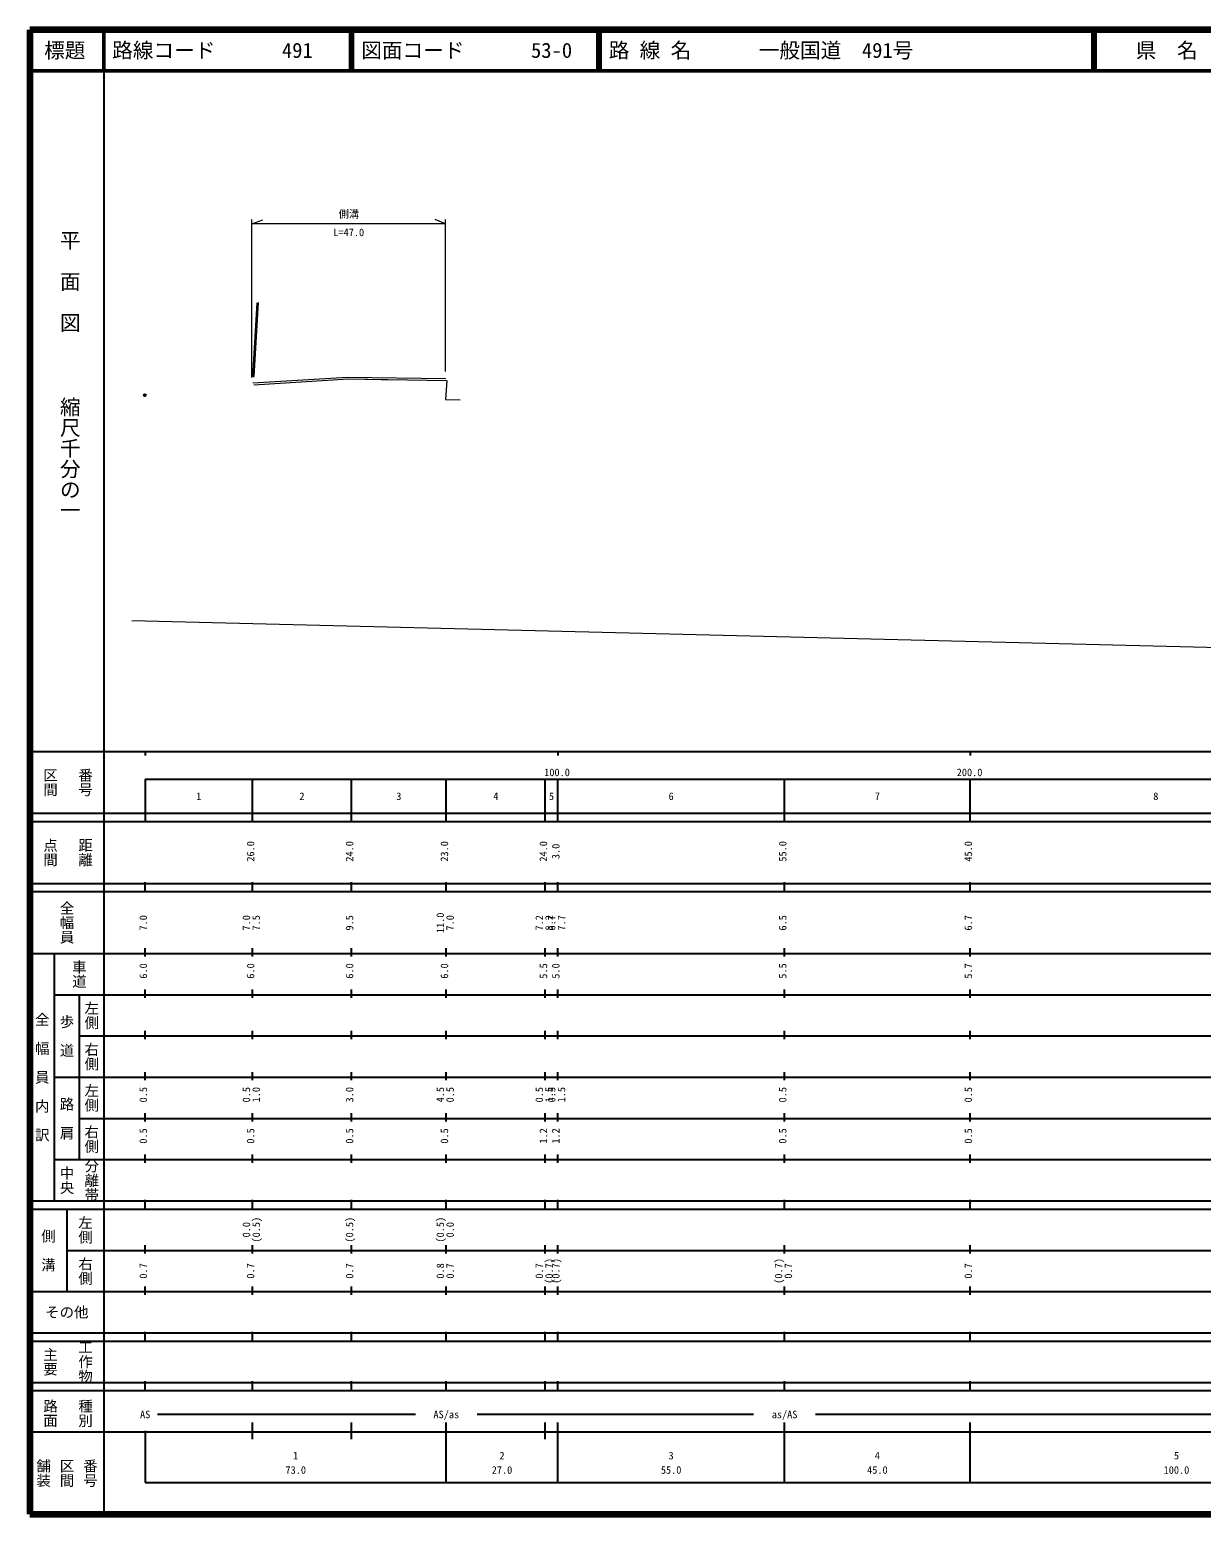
# Model space of a CAD drawing. Units: millimetres, scale not verified. Extents: x 40000 to 680000, y 20000 to 380000.
# Drawn here: x 40000 to 324012, y 20000 to 380000 of the extents above; entities that cross this region are included whole.
import ezdxf
from ezdxf.enums import TextEntityAlignment as Align

# ---------------------------------------------------------------- set-up
doc = ezdxf.new("R2010")
doc.units = ezdxf.units.MM
doc.header["$LTSCALE"] = 1000
doc.header["$PDMODE"] = 32
doc.header["$PDSIZE"] = 500
for name, color, linetype, lineweight in [('M-BGD', 7, 'Continuous', 13), ('M-BGD-LWCN', 7, 'Continuous', 25), ('M-STR-HTXT', 7, 'Continuous', 13), ('M-TTL', 2, 'Continuous', 140), ('M-TTL-BAND', 7, 'Continuous', 25), ('M-TTL-LINE', 7, 'Continuous', 50)]:
    doc.layers.add(name, color=color, linetype=linetype, lineweight=lineweight)
doc.layers.add('M-BGD-HICN', color=6, linetype='Continuous')
doc.layers.add('M-TTL-TXT', color=7, linetype='Continuous')
doc.styles.add('@ＭＳ ゴシック', font='')
doc.styles.add('ＭＳ ゴシック', font='')
doc.styles.get('@ＭＳ ゴシック').set_extended_font_data('@MS Gothic')
doc.styles.get('ＭＳ ゴシック').set_extended_font_data('MS Gothic')

msp = doc.modelspace()

# ---------------------------------------------------------------- linework, layer by layer
at = {"layer": 'M-BGD'}
for p, q in [((94076, 295903), (95111, 313786)), ((94420, 295882), (95460, 313844)), ((94076, 295903), (94420, 295882)), ((94124, 294366), (117063, 295769)), ((94306, 293904), (117244, 295307)), ((105775, 294605), (117244, 295307)), ((117063, 295769), (140911, 295381)), ((117244, 295307), (141092, 294918)), ((117244, 295307), (129168, 295112)), ((141092, 294918), (140793, 290361)), ((140793, 290361), (144335, 290245))]:
    msp.add_line(p, q, dxfattribs=at)
at = {"layer": 'M-BGD-HICN'}
msp.add_point((67895, 291398), dxfattribs=at)
at = {"layer": 'M-BGD-LWCN'}
for p, q in [((58000, 370000), (58000, 20000)), ((40000, 205000), (579000, 205000)), ((68000, 205000), (68000, 204000)), ((168000, 205000), (168000, 204000)), ((268000, 205000), (268000, 204000)), ((40000, 190000), (579000, 190000)), ((40000, 188000), (579000, 188000)), ((40000, 173000), (579000, 173000)), ((40000, 171000), (579000, 171000)), ((40000, 156000), (579000, 156000)), ((46000, 96000), (46000, 156000)), ((46000, 146000), (579000, 146000)), ((52000, 146000), (52000, 106000)), ((52000, 136000), (579000, 136000)), ((46000, 126000), (579000, 126000)), ((52000, 116000), (579000, 116000)), ((46000, 106000), (579000, 106000)), ((40000, 96000), (579000, 96000)), ((40000, 94000), (579000, 94000)), ((49000, 94000), (49000, 74000)), ((49000, 84000), (579000, 84000)), ((40000, 74000), (579000, 74000)), ((40000, 64000), (579000, 64000)), ((40000, 62000), (579000, 62000)), ((40000, 52000), (579000, 52000)), ((40000, 50000), (579000, 50000)), ((40000, 40000), (579000, 40000))]:
    msp.add_line(p, q, dxfattribs=at)
at = {"layer": 'M-STR-HTXT'}
for p, q in [((93862, 295668), (93862, 333941)), ((93862, 332941), (96533, 333886)), ((140797, 332941), (93862, 332941)), ((140797, 332941), (138253, 333959)), ((140797, 297140), (140797, 333941)), ((561650, 224259), (64753, 236681))]:
    msp.add_line(p, q, dxfattribs=at)
at = {"layer": 'M-TTL'}
for p, q in [((40000, 380000), (40000, 20000)), ((680000, 380000), (40000, 380000)), ((40000, 20000), (680000, 20000))]:
    msp.add_line(p, q, dxfattribs=at)
at = {"layer": 'M-TTL-BAND'}
for p, q in [((67990, 198247), (578990, 198247)), ((67990, 198247), (67990, 188247)), ((93990, 188247), (93990, 198247)), ((117990, 188247), (117990, 198247)), ((140990, 188247), (140990, 198247)), ((164990, 188247), (164990, 198247)), ((167990, 188247), (167990, 198247)), ((222990, 188247), (222990, 198247)), ((267990, 188247), (267990, 198247)), ((67990, 171247), (67990, 173247)), ((93990, 171247), (93990, 173247)), ((117990, 171247), (117990, 173247)), ((140990, 171247), (140990, 173247)), ((164990, 171247), (164990, 173247)), ((167990, 171247), (167990, 173247)), ((222990, 171247), (222990, 173247)), ((267990, 171247), (267990, 173247)), ((67990, 155247), (67990, 157247)), ((93990, 155247), (93990, 157247)), ((117990, 155247), (117990, 157247)), ((140990, 155247), (140990, 157247)), ((164990, 155247), (164990, 157247)), ((167990, 155247), (167990, 157247)), ((222990, 155247), (222990, 157247)), ((267990, 155247), (267990, 157247)), ((67990, 145247), (67990, 147247)), ((93990, 145247), (93990, 147247)), ((117990, 145247), (117990, 147247)), ((140990, 145247), (140990, 147247)), ((164990, 145247), (164990, 147247)), ((167990, 145247), (167990, 147247)), ((222990, 145247), (222990, 147247)), ((267990, 145247), (267990, 147247)), ((67990, 135247), (67990, 137247)), ((93990, 135247), (93990, 137247)), ((117990, 135247), (117990, 137247)), ((140990, 135247), (140990, 137247)), ((164990, 135247), (164990, 137247)), ((167990, 135247), (167990, 137247)), ((222990, 135247), (222990, 137247)), ((267990, 135247), (267990, 137247)), ((67990, 125247), (67990, 127247)), ((93990, 125247), (93990, 127247)), ((117990, 125247), (117990, 127247)), ((140990, 125247), (140990, 127247)), ((164990, 125247), (164990, 127247)), ((167990, 125247), (167990, 127247)), ((222990, 125247), (222990, 127247)), ((267990, 125247), (267990, 127247)), ((67990, 115247), (67990, 117247)), ((93990, 115247), (93990, 117247)), ((117990, 115247), (117990, 117247)), ((140990, 115247), (140990, 117247)), ((164990, 115247), (164990, 117247)), ((167990, 115247), (167990, 117247)), ((222990, 115247), (222990, 117247)), ((267990, 115247), (267990, 117247)), ((67990, 105247), (67990, 107247)), ((93990, 105247), (93990, 107247)), ((117990, 105247), (117990, 107247)), ((140990, 105247), (140990, 107247)), ((164990, 105247), (164990, 107247)), ((167990, 105247), (167990, 107247)), ((222990, 105247), (222990, 107247)), ((267990, 105247), (267990, 107247)), ((67990, 94247), (67990, 96247)), ((93990, 94247), (93990, 96247)), ((117990, 94247), (117990, 96247)), ((140990, 94247), (140990, 96247)), ((164990, 94247), (164990, 96247)), ((167990, 94247), (167990, 96247)), ((222990, 94247), (222990, 96247)), ((267990, 94247), (267990, 96247)), ((67990, 83247), (67990, 85247)), ((93990, 83247), (93990, 85247)), ((117990, 83247), (117990, 85247)), ((140990, 83247), (140990, 85247)), ((164990, 83247), (164990, 85247)), ((167990, 83247), (167990, 85247)), ((222990, 83247), (222990, 85247)), ((267990, 83247), (267990, 85247)), ((67990, 73247), (67990, 75247)), ((93990, 73247), (93990, 75247)), ((117990, 73247), (117990, 75247)), ((140990, 73247), (140990, 75247)), ((164990, 73247), (164990, 75247)), ((167990, 73247), (167990, 75247)), ((222990, 73247), (222990, 75247)), ((267990, 73247), (267990, 75247)), ((67990, 62247), (67990, 64247)), ((93990, 62247), (93990, 64247)), ((117990, 62247), (117990, 64247)), ((140990, 62247), (140990, 64247)), ((164990, 62247), (164990, 64247)), ((167990, 62247), (167990, 64247)), ((222990, 62247), (222990, 64247)), ((267990, 62247), (267990, 64247)), ((67990, 50247), (67990, 52247)), ((93990, 50247), (93990, 52247)), ((117990, 50247), (117990, 52247)), ((140990, 50247), (140990, 52247)), ((164990, 50247), (164990, 52247)), ((167990, 50247), (167990, 52247)), ((222990, 50247), (222990, 52247)), ((267990, 50247), (267990, 52247)), ((70990, 44247), (133490, 44247)), ((148490, 44247), (215490, 44247)), ((230490, 44247), (564990, 44247)), ((67990, 40247), (67990, 27747)), ((93990, 38247), (93990, 42247)), ((117990, 38247), (117990, 42247)), ((140990, 27747), (140990, 42247)), ((164990, 38247), (164990, 42247)), ((167990, 27747), (167990, 42247)), ((222990, 27747), (222990, 42247)), ((267990, 27747), (267990, 42247)), ((67990, 27747), (578990, 27747))]:
    msp.add_line(p, q, dxfattribs=at)
at = {"layer": 'M-TTL-LINE'}
for p, q in [((58000, 380000), (58000, 370000)), ((117750, 380000), (117750, 370000)), ((118250, 380000), (118250, 370000)), ((177750, 380000), (177750, 370000)), ((178250, 380000), (178250, 370000)), ((297750, 380000), (297750, 370000)), ((298250, 380000), (298250, 370000)), ((40000, 370000), (680000, 370000))]:
    msp.add_line(p, q, dxfattribs=at)

# ---------------------------------------------------------------- texts
at = {"layer": 'M-BGD', "style": 'ＭＳ ゴシック'}
msp.add_text('側溝', height=1833, dxfattribs=at).set_placement((117378, 333843), align=Align.BOTTOM_CENTER)
msp.add_text('L=47.0', height=1833, dxfattribs=at).set_placement((113589, 329390), align=Align.BOTTOM_LEFT)
at = {"layer": 'M-BGD-LWCN', "style": '@ＭＳ ゴシック'}
for s, p in [('平  面  図', (49777, 306475)), ('縮尺千分の一', (49777, 261030))]:
    msp.add_text(s, height=3666, rotation=270, dxfattribs=at).set_placement(p, align=Align.MIDDLE_RIGHT)
for s, p in [('区間', (45000, 197500)), ('番号', (53500, 197500)), ('点間', (45000, 180500)), ('距離', (53500, 180500)), ('全幅員', (49000, 163500)), ('車道', (52000, 151000)), ('左側', (55000, 141000)), ('全\u3000幅\u3000員\u3000内\u3000訳', (43000, 126000)), ('歩\u3000道', (49000, 136000)), ('右側', (55000, 131000)), ('左側', (55000, 121000)), ('路\u3000肩', (49000, 116000)), ('右側', (55000, 111000)), ('分離帯', (55000, 101000)), ('中央', (49000, 101000)), ('左側', (53500, 89000)), ('側\u3000溝', (44500, 84000)), ('右側', (53500, 79000)), ('工作物', (53500, 57000)), ('主要', (45000, 57000)), ('路面', (45000, 44500)), ('種別', (53500, 44500)), ('舗装', (43333, 30000)), ('区間', (49000, 30000)), ('番号', (54667, 30000))]:
    msp.add_text(s, height=2566, rotation=270, dxfattribs=at).set_placement(p, align=Align.MIDDLE_CENTER)
at = {"layer": 'M-BGD-LWCN', "style": 'ＭＳ ゴシック'}
msp.add_text('その他', height=2566, dxfattribs=at).set_placement((49000, 69000), align=Align.MIDDLE_CENTER)
at = {"layer": 'M-TTL-BAND', "style": 'ＭＳ ゴシック'}
for s, p in [('100.0', (167835, 198442)), ('200.0', (267835, 198442)), ('1', (80990, 192652)), ('2', (105990, 192652)), ('3', (129490, 192652)), ('4', (152990, 192652)), ('5', (166490, 192652)), ('6', (195490, 192652)), ('7', (245490, 192652)), ('8', (312990, 192652)), ('AS', (67990, 42747)), ('AS/as', (140990, 42747)), ('as/AS', (222990, 42747)), ('1', (104490, 32770)), ('2', (154490, 32770)), ('3', (195490, 32770)), ('4', (245490, 32770)), ('5', (317990, 32770)), ('73.0', (104490, 29280)), ('27.0', (154490, 29280)), ('55.0', (195490, 29280)), ('45.0', (245490, 29280)), ('100.0', (317990, 29280))]:
    msp.add_text(s, height=1833, dxfattribs=at).set_placement(p, align=Align.BOTTOM_CENTER)
for s, p in [('26.0', (94990, 180747)), ('24.0', (118990, 180747)), ('23.0', (141990, 180747)), ('24.0', (165990, 180747)), ('3.0', (168990, 180747)), ('55.0', (223990, 180747)), ('45.0', (268990, 180747)), ('11.0', (140990, 163421)), ('7.0', (68990, 163421)), ('7.0', (93990, 163421)), ('7.5', (96360, 163421)), ('9.5', (118990, 163421)), ('7.0', (143360, 163421)), ('7.2', (164990, 163421)), ('8.2', (167360, 163421)), ('6.7', (167990, 163421)), ('7.7', (170360, 163421)), ('6.5', (223990, 163421)), ('6.7', (268990, 163421)), ('6.0', (68990, 151747)), ('6.0', (94990, 151747)), ('6.0', (118990, 151747)), ('6.0', (141990, 151747)), ('5.5', (165990, 151747)), ('5.0', (168990, 151747)), ('5.5', (223990, 151747)), ('5.7', (268990, 151747)), ('0.5', (68990, 121747)), ('0.5', (93990, 121747)), ('1.0', (96360, 121747)), ('3.0', (118990, 121747)), ('4.5', (140990, 121747)), ('0.5', (143360, 121747)), ('0.5', (164990, 121747)), ('1.5', (167360, 121747)), ('0.5', (167990, 121747)), ('1.5', (170360, 121747)), ('0.5', (223990, 121747)), ('0.5', (268990, 121747)), ('0.5', (68990, 111747)), ('0.5', (94990, 111747)), ('0.5', (118990, 111747)), ('0.5', (141990, 111747)), ('1.2', (165990, 111747)), ('1.2', (168990, 111747)), ('0.5', (223990, 111747)), ('0.5', (268990, 111747)), ('0.0', (93990, 89011)), ('(0.5)', (96360, 89011)), ('(0.5)', (118990, 89011)), ('(0.5)', (140990, 89011)), ('0.0', (143360, 89011)), ('0.7', (68990, 79011)), ('0.7', (94990, 79011)), ('0.7', (118990, 79011)), ('0.8', (140990, 79011)), ('0.7', (143360, 79011)), ('0.7', (164990, 79011)), ('(0.7)', (167360, 79011)), ('(0.7)', (168990, 79011)), ('(0.7)', (222990, 79011)), ('0.7', (225360, 79011)), ('0.7', (268990, 79011))]:
    msp.add_text(s, height=1833, rotation=90, dxfattribs=at).set_placement(p, align=Align.BOTTOM_CENTER)
at = {"layer": 'M-TTL-TXT', "style": 'ＭＳ ゴシック'}
for s, p in [('標題', (48500, 375000)), ('県\u3000名', (315625, 375000))]:
    msp.add_text(s, height=3666, dxfattribs=at).set_placement(p, align=Align.MIDDLE_CENTER)
for s, p in [('路線コード', (60000, 375000)), ('491', (101142, 375000)), ('図面コード', (120380, 375000)), ('53-0', (161521, 375000)), ('路 線 名', (180380, 375000)), ('一般国道\u3000491号', (216734, 375000))]:
    msp.add_text(s, height=3666, dxfattribs=at).set_placement(p, align=Align.MIDDLE_LEFT)

doc.saveas('drawing.dxf')
